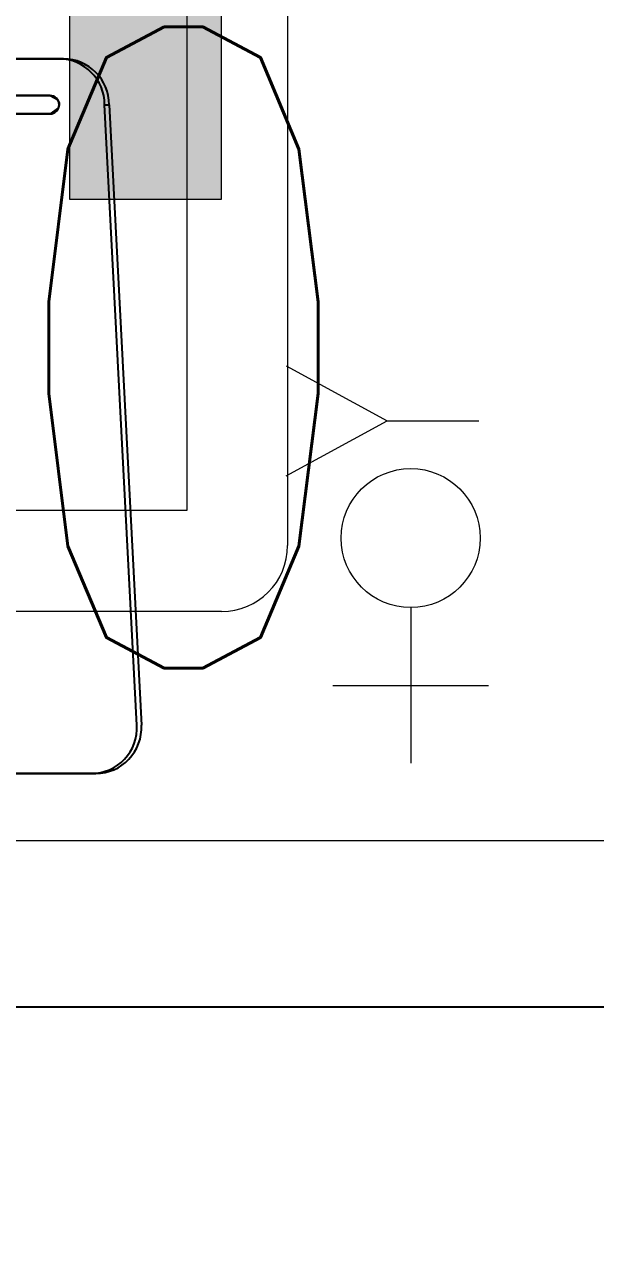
# Model space of a CAD drawing. Header units: millimetres. Extents: x -92759 to 184353, y -15225 to 86714.
# Drawn here: x 80553 to 80864, y 66590 to 67262 of the extents above; entities that cross this region are included whole.
import ezdxf

# ---------------------------------------------------------------- set-up
doc = ezdxf.new("R2010")
doc.units = ezdxf.units.MM
for name, color, linetype in [('0-1', 9, 'Continuous'), ('A-_FURT----_E', 9, 'Continuous'), ('A-PATT-CONC', 8, 'Continuous'), ('E-legend', 1, 'Continuous'), ('E-LIGHT----E', 1, 'Continuous'), ('M-_SANIFIXR_E', 9, 'Continuous'), ('M-ACMV_FCU', 5, 'Continuous')]:
    doc.layers.add(name, color=color, linetype=linetype)
for name, color, linetype, lineweight in [('A--', 134, '500-1-RP', 25), ('HFI 9MM FPB', 94, 'Continuous', 5), ('M-ACMV_FCU-1', 86, 'Continuous', 9), ('M-ACMV_PWR', 1, 'REFRIGERANT', 25), ('M-ACMV_REF_PIPE', 134, '500-1-RP', 25)]:
    doc.layers.add(name, color=color, linetype=linetype, lineweight=lineweight)
doc.styles.add('Simplex', font='simplex_.ttf', dxfattribs={"width": 0.7, "height": 450})
doc.styles.get("Standard").update_dxf_attribs({"font": 'arial.ttf'})
doc.linetypes.add('500-1-RP', pattern='A,0.75,-0.5,0.75,-0.5,0.75,-0.5,0.75,-1.7,["RP",Standard,S=1,R=0,X=-1,Y=-0.5],-1.7', length=7.9)
doc.linetypes.add('REFRIGERANT', pattern='A,15,-5.08,["R",Standard,S=2.54,R=0,X=-2.54,Y=-1.27],-5.08', length=25.16)

# ---------------------------------------------------------------- blocks, each defined once
blk = doc.blocks.new('SIGMUND-LR R_ 2020 - SIGMUND-LR R_ 2020-8583273-2ND STOREY Copy 1')
at = {"layer": '0-1'}
for p, q in [((25, 640.38), (363.69, 657.99)), ((363.69, 655.56), (25, 637.94)), ((25, 637.94), (25, 640.38)), ((390, 630.78), (390, 633.21)), ((390, 633.21), (390, 500.97)), ((390, 498.53), (390, 630.78)), ((0, 615.56), (0, 613.13)), ((0, 417.05), (0, 615.56)), ((0, 613.13), (0, 414.62)), ((20, 608.16), (20, 414.62)), ((20, 414.62), (20, 608.16)), ((30, 414.62), (30, 608.16)), ((30, 608.16), (30, 414.62))]:
    blk.add_line(p, q, dxfattribs=at)
at = {"layer": '0-1', "flags": 128}
blk.add_lwpolyline([(20, 608.16), (22.08, 612.23), (24.01, 613.06), (24.98, 613.16), (25.16, 613.16), (26.78, 612.83), (30, 608.16)], dxfattribs=at)
at = {"layer": '0-1'}
for centre, major_axis, start_param, end_param in [((365, 633.21), (25, 0), 0, 1.623156), ((365, 630.78), (25, 0), 0, 1.623156), ((25, 615.56), (-25, 0), 4.712389, 6.283185), ((25, 613.13), (-25, 0), 4.712389, 6.283185), ((25, 608.16), (-5, 0), 4.712389, 6.283185), ((25, 608.16), (-5, 0), 3.141593, 4.712389)]:
    blk.add_ellipse(centre, major_axis=major_axis, ratio=0.992546, start_param=start_param, end_param=end_param, dxfattribs=at)
blk = doc.blocks.new('1599_FURN_RHH_BLK8 _NEW__2ND STY_dwg-10261561-BLK8_RHH_2ND STOREY PLAN')
at = {"layer": 'A-_FURT----_E', "rotation": 270}
blk.add_blockref('SIGMUND-LR R_ 2020 - SIGMUND-LR R_ 2020-8583273-2ND STOREY Copy 1', (-10342.21, -12098.54), dxfattribs=at)
blk = doc.blocks.new('A$C3019c3af')
at = {"layer": 'M-_SANIFIXR_E'}
blk.add_blockref('1599_FURN_RHH_BLK8 _NEW__2ND STY_dwg-10261561-BLK8_RHH_2ND STOREY PLAN', (7599.78, 46600.1), dxfattribs=at)
blk = doc.blocks.new('RCP_B8L2')
at = {"layer": 'A-PATT-CONC'}
h = blk.add_hatch(dxfattribs=at)
h.set_pattern_fill('ANSI37', color=256, scale=189, angle=45)
h.set_pattern_definition([(90, (-370899.3, -151102.3), (-600.075, 0), []), (180, (-370899.3, -151102.3), (-6e-14, -600.075), [])])
h.paths.add_polyline_path([(-370899.32, -151102.3), (-373899.32, -151102.3), (-373899.32, -158302.3), (-370899.32, -158302.3)])
at = {"layer": 'HFI 9MM FPB'}
h = blk.add_hatch(dxfattribs=at)
h.set_pattern_fill('ANSI33', color=256, scale=50)
h.set_pattern_definition([(45, (-581589.02, -147239), (-224.5064, 224.5064), []), (45, (-581364.5, -147239), (-224.5064, 224.5064), [158.75, -79.375])])
h.paths.add_polyline_path([(-370899.32, -151102.3), (-373899.32, -151102.3), (-373899.32, -158302.3), (-370899.32, -158302.3)], flags=16)
edge = h.paths.add_edge_path()
edge.add_line((-373218.07, -158677.3), (-373818.07, -158677.3))
edge.add_line((-373818.07, -158677.3), (-373818.07, -159161.3))
edge.add_line((-373818.07, -159127.3), (-374768.07, -159127.3))
edge.add_line((-374768.07, -159127.3), (-374768.07, -149827.3))
edge.add_line((-374768.07, -149827.3), (-373818.07, -149827.3))
edge.add_line((-373818.07, -149827.3), (-373818.07, -150277.3))
edge.add_line((-373818.07, -150277.3), (-373218.07, -150277.3))
edge.add_line((-373218.07, -150277.3), (-373218.07, -149827.3))
edge.add_line((-373218.07, -149827.3), (-371918.07, -149827.3))
edge.add_line((-371918.07, -149827.3), (-371918.07, -150277.3))
edge.add_line((-371918.07, -150277.3), (-369968.07, -150277.3))
edge.add_line((-369968.07, -150277.3), (-369968.07, -157777.3))
edge.add_line((-369968.07, -157777.3), (-370568.07, -157777.3))
edge.add_line((-370568.07, -157777.3), (-370568.07, -159127.3))
edge.add_line((-370568.07, -159127.3), (-373218.07, -159127.3))
edge.add_line((-373218.07, -159127.3), (-373218.07, -158677.3))
blk = doc.blocks.new('L20')
at = {"layer": 'E-LIGHT----E', "lineweight": 5}
blk.add_lwpolyline([(-300, -300), (300, -300), (300, 300), (-300, 300)], close=True, dxfattribs=at)
at = {"layer": 'E-LIGHT----E', "lineweight": 5, "style": 'Simplex', "width": 0.7}
blk.add_text('L20', height=350, dxfattribs=at).set_placement((-673.67, 394.33))
blk = doc.blocks.new('EL_B8_L2_R4')
at = {"layer": 'E-legend', "color": 0}
blk.add_blockref('L20', (-9481.32, -12825.3), dxfattribs=at)
blk = doc.blocks.new('A$Ca8a76259')
at = {"layer": 'M-ACMV_FCU', "lineweight": 0}
h = blk.add_hatch(color=256, dxfattribs=at)
h.dxf.hatch_style = 1
h.paths.add_polyline_path([(250, 356), (250, 439), (-250, 439), (-250, 356)])
h.paths.add_polyline_path([(356, -250), (439, -250), (439, 250), (356, 250)])
h.paths.add_polyline_path([(-356, 250), (-439, 250), (-439, -250), (-356, -250)])
h.paths.add_polyline_path([(-250, -356), (-250, -439), (250, -439), (250, -356)])
for p, q in [((475, 439), (475, -439)), ((439, -475), (-439, -475))]:
    blk.add_line(p, q, dxfattribs=at)
for points in [[(420, 420), (420, -420), (-420, -420), (-420, 420)], [(356, 250), (356, -250), (439, -250), (439, 250)]]:
    blk.add_lwpolyline(points, close=True, dxfattribs=at)
blk.add_arc((439, -439), 36, 270, 0, dxfattribs=at)
blk = doc.blocks.new('SSO')
at = {"layer": 'M-ACMV_PWR', "linetype": 'ByBlock', "lineweight": 5}
for p, q in [((1064770.31, 20778.25), (1064770.31, 20878.25)), ((1064820.31, 20828.25), (1064720.31, 20828.25))]:
    blk.add_line(p, q, dxfattribs=at)
blk.add_circle((1064770.31, 20733.63), 44.62, dxfattribs=at)
blk.add_circle((1064770.31, 20733.63), 44.62, dxfattribs=at)
blk = doc.blocks.new('A$C81577ca4')
at = {"layer": 'A--', "lineweight": 0, "ltscale": 0.75}
for p, q in [((19, -95), (-36, -125)), ((-36, -125), (-86, -125)), ((19, -155), (-36, -125))]:
    blk.add_line(p, q, dxfattribs=at)
blk = doc.blocks.new('FCU -1')
at = {"layer": 'M-ACMV_FCU', "lineweight": 5, "rotation": 270}
blk.add_blockref('A$Ca8a76259', (378508.35, -50607.13), dxfattribs=at)
at = {"layer": 'M-ACMV_PWR', "color": 1, "linetype": 'ByBlock', "lineweight": 5, "xscale": 0.85, "yscale": 0.85, "zscale": 0.85, "rotation": 90}
blk.add_blockref('SSO', (395696.98, -956204.04), dxfattribs=at)
at = {"layer": 'M-ACMV_REF_PIPE', "lineweight": 5, "rotation": 90}
blk.add_blockref('A$C81577ca4', (378012.44, -51100.4), dxfattribs=at)
blk = doc.blocks.new('ACMV_B8_L2')
at = {"layer": 'M-ACMV_FCU-1', "rotation": 90}
blk.add_blockref('FCU -1', (90277.85, -416808.03), dxfattribs=at)

msp = doc.modelspace()

# ---------------------------------------------------------------- block references
at = {"layer": '0-1'}
msp.add_blockref('A$C3019c3af', (82701.06, 32741.24), dxfattribs=at)
at = {"layer": 'A-PATT-CONC'}
msp.add_blockref('RCP_B8L2', (452619.12, 220318.54), dxfattribs=at)
at = {"layer": 'E-legend', "color": 7}
msp.add_blockref('EL_B8_L2_R4', (90301.06, 79341.24), dxfattribs=at)
at = {"layer": 'M-ACMV_FCU-1'}
msp.add_blockref('ACMV_B8_L2', (-60663.56, 105715.91), dxfattribs=at)

doc.saveas('drawing.dxf')
